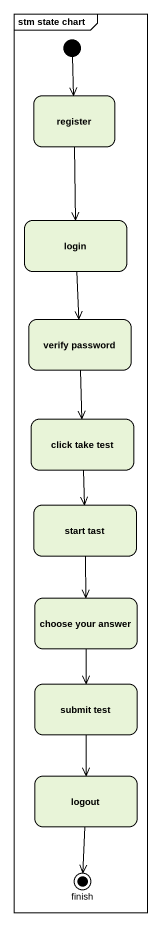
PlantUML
@startuml
mainframe stm state chart
hide empty description
state register
state login
state "verify password" as verify_password
state "click take test" as click_take_test
state "start tast" as start_tast
state "choose your answer" as choose_your_answer
state "submit test" as submit_test
state logout
state finish <<end>>
[*] --> register
register --> login
login --> verify_password
verify_password --> click_take_test
click_take_test --> start_tast
start_tast --> choose_your_answer
choose_your_answer --> submit_test
submit_test --> logout
logout --> finish
@enduml
